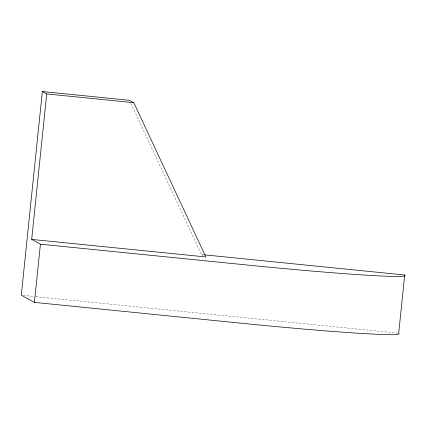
<?xml version="1.0" encoding="UTF-8"?>
<svg xmlns="http://www.w3.org/2000/svg" width="426" height="426" viewBox="0 0 426 426"><rect width="100%" height="100%" fill="white"/><g stroke="black" fill="none" stroke-linecap="round" stroke-linejoin="round"><path stroke-width="0.32" stroke-dasharray="2.13 1.6" d="M130.846 103.316L201.493 254.551L204.139 254.817M23.286 295.399L35.204 296.602M35.864 296.666L398.022 333.137M201.493 254.551L204.224 256.047"/><path stroke-width="0.64" d="M42.35 91.531L46.716 93.928L31.684 239.407L205.859 256.947L133.807 102.698L129.435 100.302L42.35 91.531L21.3 295.202L34.41 302.391L237.617 322.855A175.603 5.82 5.9 0 0 398.688 333.207L404.7 275.015L204.799 254.881M34.41 302.391L40.422 244.199L31.684 239.407M46.716 93.928L133.807 102.698M40.422 244.199L243.629 264.663A175.603 5.82 5.9 0 0 404.7 275.015"/></g></svg>
